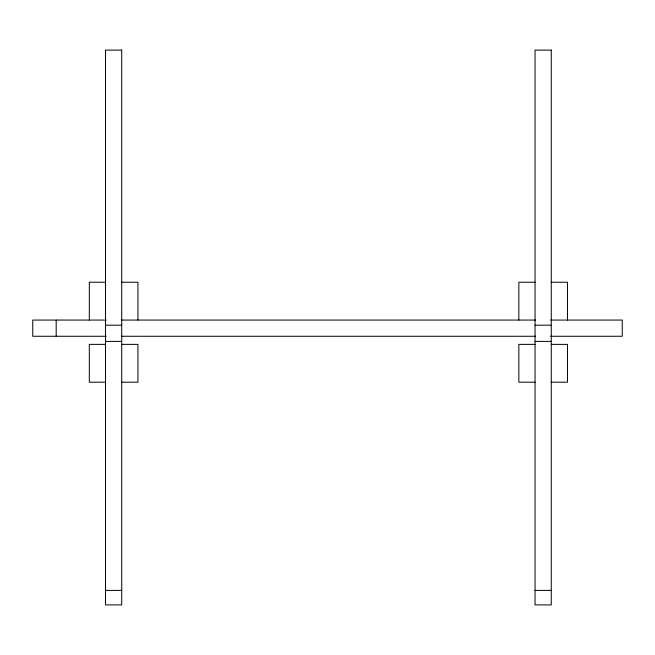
<?xml version="1.0" encoding="UTF-8"?>
<svg xmlns="http://www.w3.org/2000/svg" width="655" height="655" viewBox="0 0 655 655"><rect width="100%" height="100%" fill="white"/><g stroke="black" fill="none" stroke-linecap="round" stroke-linejoin="round"><path stroke-width="0.98" d="M105.52 282.24L89.309 282.24L89.309 320.066M121.724 282.24L137.935 282.24L137.935 320.066M535.053 282.24L518.85 282.24L518.85 320.066M551.264 282.24L567.476 282.24L567.476 320.066M106.257 320.066L32.75 320.066L32.75 336.269L106.257 336.269M121.584 320.066L535.397 320.066M550.724 320.066L622.25 320.066L622.25 336.269L550.724 336.269M105.52 325.191L121.724 325.191M535.053 325.191L551.264 325.191M121.584 336.269L535.462 336.269M105.52 341.402L121.724 341.402M535.053 341.402L551.264 341.402M105.52 344.374L89.309 344.374L89.309 382.201L105.52 382.201M121.724 344.374L137.935 344.374L137.935 382.201L121.724 382.201M535.053 344.374L518.85 344.374L518.85 382.201L535.053 382.201M551.264 344.374L567.476 344.374L567.476 382.201L551.264 382.201M105.52 590.401L121.724 590.401M535.053 590.401L551.264 590.401M56.191 320.066L56.191 336.269M121.724 50.099L105.52 50.099L105.52 604.901L121.724 604.901L121.724 50.099M551.264 50.099L535.053 50.099L535.053 604.901L551.264 604.901L551.264 50.099"/></g></svg>
